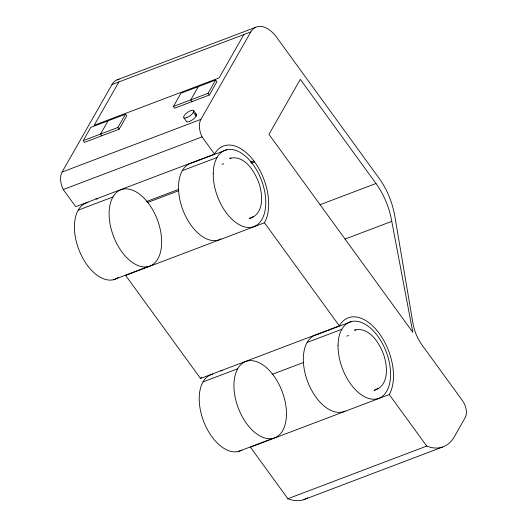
<?xml version="1.0" encoding="UTF-8"?>
<svg xmlns="http://www.w3.org/2000/svg" width="527" height="527" viewBox="0 0 527 527"><rect width="100%" height="100%" fill="white"/><g stroke="black" fill="none" stroke-linecap="round" stroke-linejoin="round"><path stroke-width="0.79" d="M111.968 84.57L250.786 31.93A29.479 16.936 69.2 0 1 276.668 37.325L379.018 178.185A54.465 31.284 69.2 0 1 394.795 216.07L412.753 322.129A31.389 18.03 69.2 0 0 422.002 344.968L462.515 400.718A12.569 7.22 69.2 0 1 465.242 417.588L454.314 436.751A56.679 32.562 69.2 0 1 426.712 446.079L389.269 394.552A45.342 26.047 69.2 0 0 379.427 333.69A45.342 26.047 69.2 0 0 339.342 325.844L264.455 222.776A45.342 26.047 69.2 0 0 254.613 161.914A45.342 26.047 69.2 0 0 214.535 154.068L75.717 206.709L63.233 189.536A15.882 9.124 69.2 0 1 62.067 172.052L111.968 84.57A29.479 16.936 69.2 0 1 119.076 79.202M83.2 140.637L90.756 127.382L125.466 114.221L126.711 115.94L119.148 129.194L84.445 142.356L83.2 140.637L117.903 127.475L125.466 114.221M118.904 81.942L94.175 125.294L219.113 77.917L243.843 34.558M108.114 120.802L100.552 134.056L101.797 135.775M173.403 106.467L180.965 93.213L215.668 80.051L216.913 81.771L209.357 95.025L174.648 108.187L173.403 106.467L208.106 93.305L215.668 80.051M198.317 86.632L190.754 99.886L192.006 101.606M214.535 154.068L202.052 136.895A15.882 9.124 69.2 0 1 200.886 119.405L250.786 31.93M253.632 216.452L249.337 218.527C264.086 214.496 262.973 195.319 259.132 183.719C254.864 171.677 244.66 154.576 229.653 158.317L231.076 158.311M378.445 388.228L374.144 390.303C388.9 386.271 387.78 367.095 383.946 355.494C379.677 343.446 369.473 326.345 354.467 330.093L355.883 330.086M116.987 79.88L255.806 27.239M62.067 172.052L200.886 119.405M63.233 189.536L202.052 136.895M226.847 149.721L192.138 162.876A40.81 23.445 69.2 0 0 182.889 209.937A40.81 23.445 69.2 0 0 221.03 238.922M78.213 210.148L112.916 196.986M182.329 170.662L217.032 157.507M222.025 164.378L223.758 163.719M146.486 201.558L178.679 189.345M250.371 162.158L253.836 160.847L254.613 161.914L251.148 163.232M147.264 202.625L178.693 190.708M113.331 279.771L148.034 266.609A40.81 23.445 69.2 0 0 148.989 204.048A40.81 23.445 69.2 0 0 109.122 213.06A40.81 23.445 69.2 0 0 148.034 266.609M264.455 222.776L125.637 275.423L200.523 378.485L339.342 325.844M320.001 204.72L375.988 183.488L377.885 186.209A54.465 31.284 69.2 0 1 391.772 221.373L412.825 332.333L268.961 134.339L300.324 79.346L375.988 183.488M344.987 239.113L391.772 221.373M351.654 321.49L316.951 334.652A40.81 23.445 69.2 0 0 307.458 381.08A40.81 23.445 69.2 0 0 345.152 411.053M203.02 381.917L237.723 368.762M307.136 342.438L341.839 329.276M346.832 336.147L348.571 335.488M272.077 374.394L303.499 362.477M238.138 451.547L272.841 438.385A40.81 23.445 69.2 0 0 273.803 375.823A40.81 23.445 69.2 0 0 233.929 384.829A40.81 23.445 69.2 0 0 272.841 438.385M389.269 394.552L250.45 447.192L287.894 498.726A56.679 32.562 69.2 0 0 307.656 497.831M287.894 498.726L426.712 446.079M303.75 499.682L442.568 447.034M208.106 93.305L209.357 95.025M193.442 110.354L196.189 114.135M193.376 112.37L196.116 116.144M183.93 117.929L186.677 121.711M117.903 127.475L119.148 129.194M95.954 198.593A45.342 26.047 69.2 0 1 97.475 199.12M200.523 378.485A45.342 26.047 69.2 0 1 201.347 377.154M220.767 370.369A45.342 26.047 69.2 0 1 222.289 370.896M195.543 113.937A6.12 2.148 -36 0 1 193.304 119.194A6.12 2.148 -36 0 1 186.354 121.25M241.722 450.177A40.81 23.445 69.2 0 1 203.58 421.192A40.81 23.445 69.2 0 1 212.836 374.13M118.232 277.577A40.81 23.445 69.2 0 1 79.261 250.661A40.81 23.445 69.2 0 1 88.029 202.361M186.65 117.719A6.12 2.148 -36 0 0 193.765 110.815A6.12 2.148 -36 0 0 185.649 113.891A6.12 2.148 -36 0 0 186.65 117.719M338.044 345.35A40.81 23.445 69.2 0 0 376.957 398.899A40.81 23.445 69.2 0 0 377.912 336.338A40.81 23.445 69.2 0 0 338.044 345.35M213.237 173.574A40.81 23.445 69.2 0 0 252.15 227.13A40.81 23.445 69.2 0 0 253.105 164.569A40.81 23.445 69.2 0 0 213.237 173.574"/></g></svg>
